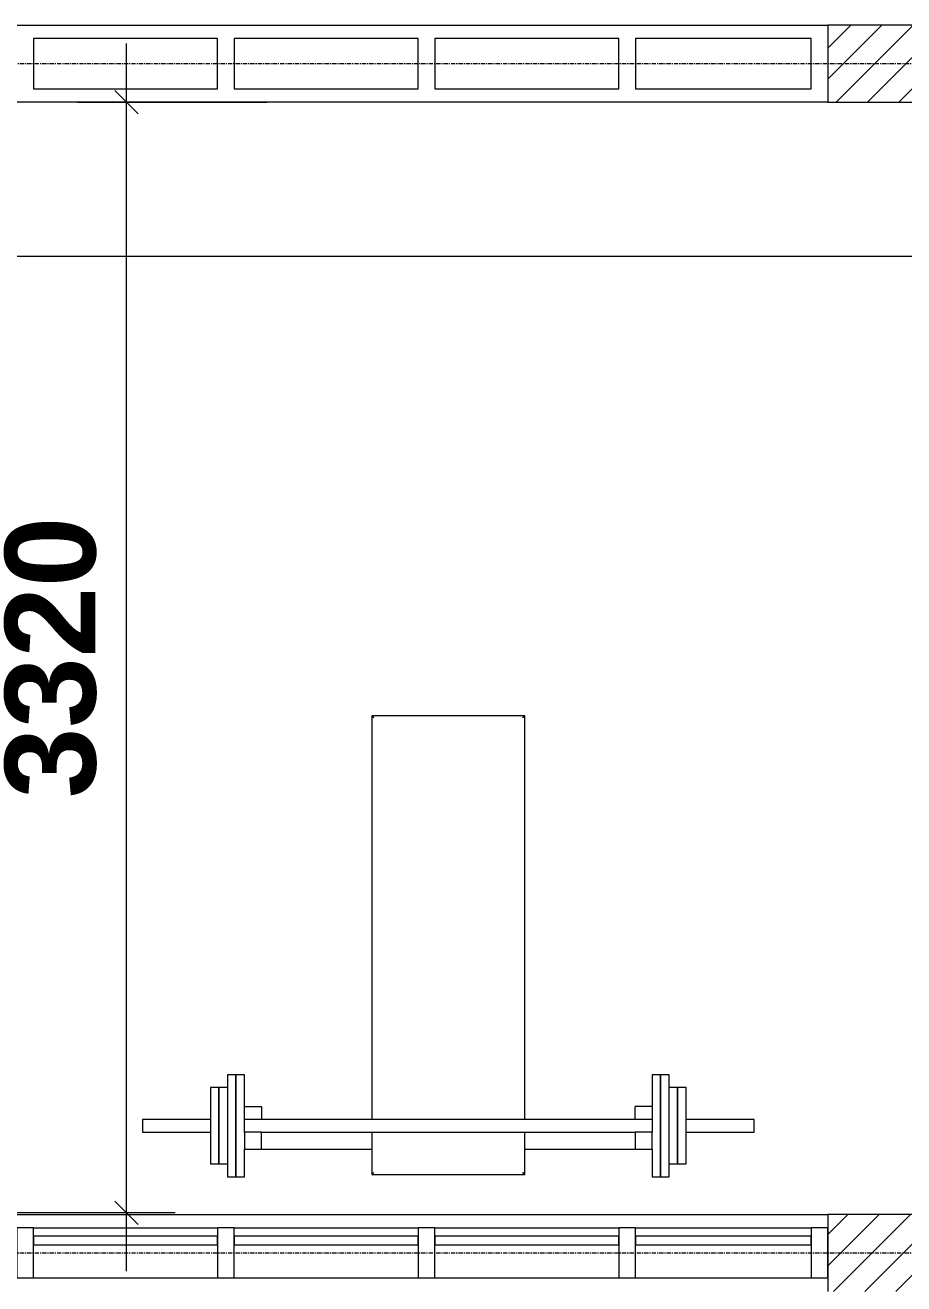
# Model space of a CAD drawing. Header units: inches. Extents: x 22 to 382261, y 22 to 371281.
# Drawn here: x 260705 to 263332, y 257030 to 260792 of the extents above; entities that cross this region are included whole.
import ezdxf

# ---------------------------------------------------------------- set-up
doc = ezdxf.new("R2010")
doc.units = ezdxf.units.IN
doc.header["$MEASUREMENT"] = 0
doc.linetypes.add('Grid Line 1_2_', pattern=[22.225, 12.7, -3.175, 3.175, -3.175])
for name, color, linetype, lineweight in [('A-ANNO-DIMS', 211, 'Continuous', 9), ('A-GLAZ-CURT', 52, 'Continuous', 9), ('A-GLAZ-CWMG', 51, 'Continuous', 9), ('A-WALL-PATT', 111, 'Continuous', 9), ('I-WALL', 2, 'Continuous', 9), ('Q-SPCQ', 91, 'Continuous', 9), ('S-GRID', 1, 'Continuous', 9)]:
    doc.layers.add(name, color=color, linetype=linetype, lineweight=lineweight)
doc.styles.add('Arial_B_2', font='arialbd.ttf', dxfattribs={"height": 270.833333})
doc.dimstyles.new('2_2', dxfattribs={"dimscale": 304.8, "dimtxt": 267.818092, "dimasz": 0.227865, "dimexe": 1.377953, "dimexo": 0.0625, "dimgap": 0.287073, "dimtad": 1, "dimdec": 0, "dimzin": 0, "dimdsep": 46, "dimtxsty": 'Arial_B_2', "dimblk1": 'OBLIQUE', "dimblk2": 'OBLIQUE', "dimsah": 1, "dimcen": 0.09, "dimdle": 0.574147, "dimazin": 0, "dimtfac": 1, "dimtdec": 4, "dimtix": 1, "dimtmove": 0, "dimatfit": 3, "dimfxl": 0.574147, "dimfxlon": 1, "dimtvp": 1, "dimtolj": 1, "dimtzin": 0, "dimlwd": 18, "dimlwe": 18, "dimarcsym": 2})
pattern_1 = [(45, (257748.82, 248554.095), (-46.66905, 46.66905), [])]

# ---------------------------------------------------------------- blocks, each defined once
blk = doc.blocks.new('Rectangular Mullion - 50 x 150mm-443214-02-First floor Plan DIMENSION')
at = {"layer": 'A-GLAZ-CWMG', "lineweight": 18}
for p, q in [((9881.2, 12198.2), (9881.2, 12048.2)), ((10406.2, 12198.2), (9881.2, 12198.2)), ((10406.2, 12048.2), (10406.2, 12198.2)), ((9881.2, 12048.2), (10406.2, 12048.2))]:
    blk.add_line(p, q, dxfattribs=at)
blk = doc.blocks.new('Rectangular Mullion - 50 x 150mm-443215-02-First floor Plan DIMENSION')
at = {"layer": 'A-GLAZ-CWMG', "lineweight": 18}
for p, q in [((9281.2, 12198.2), (9281.2, 12048.2)), ((9831.2, 12198.2), (9281.2, 12198.2)), ((9831.2, 12048.2), (9831.2, 12198.2)), ((9281.2, 12048.2), (9831.2, 12048.2))]:
    blk.add_line(p, q, dxfattribs=at)
blk = doc.blocks.new('System Panel - Glazed-448104-02-First floor Plan DIMENSION')
at = {"layer": 'A-GLAZ-CURT'}
for p, q in [((262.5, -24.5), (-262.5, -24.5)), ((-262.5, -24.5), (-262.5, -49.5)), ((262.5, -49.5), (262.5, -24.5)), ((-262.5, -49.5), (262.5, -49.5))]:
    blk.add_line(p, q, dxfattribs=at)
blk = doc.blocks.new('System Panel - Glazed-448105-02-First floor Plan DIMENSION')
at = {"layer": 'A-GLAZ-CURT'}
for p, q in [((275, -24.5), (-275, -24.5)), ((-275, -24.5), (-275, -49.5)), ((275, -49.5), (275, -24.5)), ((-275, -49.5), (275, -49.5))]:
    blk.add_line(p, q, dxfattribs=at)
blk = doc.blocks.new('Rectangular Mullion - 50 x 150mm-448107-02-First floor Plan DIMENSION')
at = {"layer": 'A-GLAZ-CWMG', "lineweight": 18}
for p, q in [((0, 75), (-50, 75)), ((-50, 75), (-50, -75)), ((0, -75), (0, 75)), ((-50, -75), (0, -75))]:
    blk.add_line(p, q, dxfattribs=at)
blk = doc.blocks.new('Rectangular Mullion - 50 x 150mm-443212-02-First floor Plan DIMENSION')
at = {"layer": 'A-GLAZ-CWMG'}
for p, q in [((9881.2, 8643.2), (10406.2, 8643.2)), ((9881.2, 8493.2), (10406.2, 8493.2))]:
    blk.add_line(p, q, dxfattribs=at)
blk = doc.blocks.new('Rectangular Mullion - 50 x 150mm-448103-02-First floor Plan DIMENSION')
at = {"layer": 'A-GLAZ-CWMG', "lineweight": 18}
for p, q in [((-25, 75), (25, 75)), ((-25, -75), (-25, 75)), ((25, 75), (25, -75)), ((25, -75), (-25, -75))]:
    blk.add_line(p, q, dxfattribs=at)
blk = doc.blocks.new('Rectangular Mullion - 50 x 150mm-443216-02-First floor Plan DIMENSION')
at = {"layer": 'A-GLAZ-CWMG'}
for p, q in [((9281.2, 8643.2), (9831.2, 8643.2)), ((9281.2, 8493.2), (9831.2, 8493.2))]:
    blk.add_line(p, q, dxfattribs=at)
blk = doc.blocks.new('Bench-Press_Excercise_Reed - Bench-Press_Excercise_Reed-715619-02-First floor Plan DIMENSION')
at = {"layer": 'Q-SPCQ'}
for p, q in [((-622.3, 692.4), (-647.7, 692.4)), ((-647.7, 692.4), (-647.7, 387.6)), ((-622.3, 387.6), (-622.3, 692.4)), ((-596.9, 692.4), (-622.3, 692.4)), ((-622.3, 692.4), (-622.3, 387.6)), ((-596.9, 609.9), (-596.9, 692.4)), ((241.3, 685.8), (-215.9, 685.8)), ((-215.9, 685.8), (-215.9, 558.7)), ((241.3, 559), (241.3, 685.8)), ((647.7, 692.4), (622.3, 692.4)), ((622.3, 692.4), (622.3, 609.9)), ((673.1, 692.4), (647.7, 692.4)), ((647.7, 692.4), (647.7, 387.6)), ((647.7, 387.6), (647.7, 692.4)), ((673.1, 387.6), (673.1, 692.4)), ((-673.1, 654.3), (-698.5, 654.3)), ((-698.5, 654.3), (-698.5, 425.7)), ((-647.7, 654.3), (-673.1, 654.3)), ((-673.1, 654.3), (-673.1, 425.7)), ((-673.1, 425.7), (-673.1, 654.3)), ((698.5, 654.3), (673.1, 654.3)), ((698.5, 425.7), (698.5, 654.3)), ((723.9, 654.3), (698.5, 654.3)), ((698.5, 654.3), (698.5, 425.7)), ((723.9, 425.7), (723.9, 654.3)), ((-546.1, 609.6), (-596.9, 609.6)), ((-596.9, 609.6), (-596.9, 558.8)), ((-546.1, 558.8), (-546.1, 609.6)), ((-215.9, 609.6), (-546.1, 609.6)), ((571.5, 609.6), (241.3, 609.6)), ((622.3, 609.6), (571.5, 609.6)), ((571.5, 609.6), (571.5, 558.8)), ((622.3, 558.8), (622.3, 609.6)), ((-698.5, 559), (-901.7, 559)), ((-901.7, 559), (-901.7, 520.9)), ((-596.9, 387.6), (-596.9, 559)), ((-596.9, 558.8), (-546.1, 558.8)), ((571.7, 559), (-546.3, 559)), ((571.5, 558.8), (622.3, 558.8)), ((622.3, 559), (622.3, 387.6)), ((927.1, 559), (723.9, 559)), ((927.1, 520.9), (927.1, 559)), ((-901.7, 520.9), (-698.5, 520.9)), ((-596.9, 520.9), (622.3, 520.9)), ((-546.1, 521), (-546.1, 482.6)), ((-215.9, 521.1), (-215.9, -685.8)), ((241.3, -685.8), (241.3, 520.9)), ((571.5, 482.6), (571.5, 520.9)), ((723.9, 520.9), (927.1, 520.9)), ((-596.9, 482.6), (-546.1, 482.6)), ((622.3, 482.6), (571.5, 482.6)), ((-698.5, 425.7), (-673.1, 425.7)), ((-673.1, 425.7), (-647.7, 425.7)), ((673.1, 425.7), (698.5, 425.7)), ((698.5, 425.7), (723.9, 425.7)), ((-647.7, 387.6), (-622.3, 387.6)), ((-622.3, 387.6), (-596.9, 387.6)), ((622.3, 387.6), (647.7, 387.6)), ((647.7, 387.6), (673.1, 387.6)), ((-215.9, -685.8), (241.3, -685.8))]:
    blk.add_line(p, q, dxfattribs=at)
for points, knots in [([(-215.9, 685.8), (-215.9, 685.8), (-215.8, 685.7), (-215.4, 685.3), (-215.1, 685), (-214.7, 684.6), (-214.3, 684.2), (-213.9, 683.8), (-213.4, 683.3), (-212.8, 682.7), (-212.4, 682.3), (-211.9, 681.8), (-210.9, 680.8), (-210.1, 680), (-209.5, 679.4)], [0, 0, 0, 0, 0.166667, 0.25, 0.333333, 0.416667, 0.458333, 0.5, 0.583333, 0.666667, 0.708333, 0.75, 0.833333, 1, 1, 1, 1]), ([(241.3, 685.8), (241.3, 685.8), (241.2, 685.7), (240.8, 685.3), (240.5, 685), (240.1, 684.6), (239.7, 684.2), (239.3, 683.8), (238.8, 683.3), (238.2, 682.7), (237.8, 682.3), (237.3, 681.8), (236.3, 680.8), (235.5, 680), (235, 679.4)], [0, 0, 0, 0, 0.166667, 0.25, 0.333333, 0.416667, 0.458333, 0.5, 0.583333, 0.666667, 0.708333, 0.75, 0.833333, 1, 1, 1, 1]), ([(-209.5, -679.5), (-210.1, -680), (-210.9, -680.8), (-212, -681.9), (-212.6, -682.5), (-213.1, -683), (-213.5, -683.4), (-213.9, -683.8), (-214.3, -684.2), (-214.7, -684.6), (-215.1, -685), (-215.4, -685.3), (-215.8, -685.7), (-215.9, -685.8), (-215.9, -685.8)], [-1, -1, -1, -1, -0.833333, -0.75, -0.666667, -0.625, -0.583333, -0.5, -0.458333, -0.416667, -0.333333, -0.25, -0.166667, 0, 0, 0, 0]), ([(241.3, -685.8), (241.3, -685.8), (241.2, -685.7), (240.8, -685.3), (240.5, -685), (240.1, -684.6), (239.7, -684.2), (239.3, -683.8), (238.8, -683.3), (238.2, -682.7), (237.8, -682.3), (237.3, -681.8), (236.3, -680.8), (235.5, -680), (235, -679.5)], [0, 0, 0, 0, 0.166667, 0.25, 0.333333, 0.416667, 0.458333, 0.5, 0.583333, 0.666667, 0.708333, 0.75, 0.833333, 1, 1, 1, 1])]:
    blk.add_open_spline(points, degree=3, knots=knots, dxfattribs=at)
blk = doc.blocks.new('_Oblique')
at = {"color": 0, "linetype": 'ByBlock', "lineweight": -2}
blk.add_line((-0.5, -0.5), (0.5, 0.5), dxfattribs=at)
blk = doc.blocks.new('*D4314')
at = {"layer": 'A-ANNO-DIMS', "color": 0, "lineweight": 18, "transparency": 16777216}
for p, q in [((261007.7, 257067.3), (261007.7, 260737.3)), ((260861.8, 260562.3), (261427.7, 260562.3)), ((261153.7, 257242.3), (260587.7, 257242.3))]:
    blk.add_line(p, q, dxfattribs=at)
at = {"layer": 'Defpoints', "color": 0, "transparency": 16777216}
for p in [(260842.7, 260562.3), (261007.7, 260562.3), (261172.7, 257242.3)]:
    blk.add_point(p, dxfattribs=at)
at = {"layer": 'A-ANNO-DIMS', "color": 0, "lineweight": 18, "transparency": 16777216, "xscale": 69.45312499999999, "yscale": 69.45312499999999, "zscale": 69.45312499999999}
for p, rotation in [((261007.7, 260562.3), 90), ((261007.7, 257242.3), 270)]:
    blk.add_blockref('_Oblique', p, dxfattribs=dict(at, rotation=rotation))
at = {"layer": 'A-ANNO-DIMS', "color": 0, "lineweight": 18, "transparency": 16777216, "insert": (260781.9, 258902.3), "char_height": 270.83, "width": 923.481, "attachment_point": 5, "rotation": 90, "style": 'Arial_B_2'}
blk.add_mtext('\\A1;3320', dxfattribs=at)
blk = doc.blocks.new('*D4315')
at = {"layer": 'A-ANNO-DIMS', "color": 0, "lineweight": 18, "transparency": 16777216}
for p, q in [((259210, 260247.6), (259210, 259681.7)), ((269540.8, 260247.6), (269540.8, 259681.7)), ((259035, 260101.7), (269715.8, 260101.7))]:
    blk.add_line(p, q, dxfattribs=at)
at = {"layer": 'Defpoints', "color": 0, "transparency": 16777216}
for p in [(259210, 260266.7), (269540.8, 260266.7), (269540.8, 260101.7)]:
    blk.add_point(p, dxfattribs=at)
at = {"layer": 'A-ANNO-DIMS', "color": 0, "lineweight": 18, "transparency": 16777216, "xscale": 69.45312499999999, "yscale": 69.45312499999999, "zscale": 69.45312499999999, "rotation": 180}
blk.add_blockref('_Oblique', (259210, 260101.7), dxfattribs=at)
at = {"layer": 'A-ANNO-DIMS', "color": 0, "lineweight": 18, "transparency": 16777216, "xscale": 69.45312499999999, "yscale": 69.45312499999999, "zscale": 69.45312499999999}
blk.add_blockref('_Oblique', (269540.8, 260101.7), dxfattribs=at)
at = {"layer": 'A-ANNO-DIMS', "color": 0, "lineweight": 18, "transparency": 16777216, "insert": (264375.4, 260327.5), "char_height": 270.83, "width": 1154.351, "attachment_point": 5, "style": 'Arial_B_2'}
blk.add_mtext('\\A1;10331', dxfattribs=at)

msp = doc.modelspace()

# ---------------------------------------------------------------- hatches: boundary and pattern name
at = {"layer": 'A-WALL-PATT'}
h = msp.add_hatch(dxfattribs=at)
h.set_pattern_fill('FP_1', color=256, style=0, pattern_type=2)
h.set_pattern_definition(pattern_1)
h.paths.add_polyline_path([(268290.9, 260562.3), (269540.8, 260562.3), (269540.4, 260792.3), (268205, 260792.3), (268205, 260562.3)])
h.paths.add_polyline_path([(259274.1, 260562.3), (260105, 260562.3), (260105, 260792.3), (259210, 260792.3), (259210, 260562.3)])
h.paths.add_polyline_path([(263105, 260562.3), (265205, 260562.3), (265205, 260792.3), (263105, 260792.3)])
h = msp.add_hatch(dxfattribs=at)
h.set_pattern_fill('FP_1', color=256, style=0, pattern_type=2)
h.set_pattern_definition(pattern_1)
h.paths.add_polyline_path([(280472.1, 257007.3), (280470.7, 257237.3), (280230, 257237.3), (280230, 257007.3), (280470.7, 257007.3)])
h.paths.add_polyline_path([(259090, 257007.3), (260105, 257007.3), (260105, 257237.3), (259090, 257237.3)])
h.paths.add_polyline_path([(271640, 257007.3), (279180, 257007.3), (279180, 257237.3), (271640, 257237.3)])
h.paths.add_polyline_path([(263105, 257007.3), (265205, 257007.3), (265205, 257237.3), (263105, 257237.3)])
h.paths.add_polyline_path([(268205, 257007.3), (269770.8, 257007.3), (269770.8, 257237.3), (268205, 257237.3)])

# ---------------------------------------------------------------- linework, layer by layer
at = {"layer": 'I-WALL'}
for p, q in [((260105, 260792.3), (263105, 260792.3)), ((263105, 260562.3), (260105, 260562.3)), ((260105, 257237.3), (263105, 257237.3))]:
    msp.add_line(p, q, dxfattribs=at)
at = {"layer": 'I-WALL', "lineweight": 18}
for p, q in [((265205, 260792.3), (263105, 260792.3)), ((263105, 260792.3), (263105, 260562.3)), ((263105, 260562.3), (265205, 260562.3)), ((265205, 257237.3), (263105, 257237.3)), ((263105, 257237.3), (263105, 257007.3))]:
    msp.add_line(p, q, dxfattribs=at)
at = {"layer": 'S-GRID', "linetype": 'Grid Line 1_2_'}
for p, q in [((244665, 260677.3), (283628, 260677.3)), ((244665, 257122.3), (283628, 257122.3))]:
    msp.add_line(p, q, dxfattribs=at)

# ---------------------------------------------------------------- block references
at = {"layer": 'A-GLAZ-CURT', "rotation": 180}
for name, p in [('System Panel - Glazed-448105-02-First floor Plan DIMENSION', (261005, 257122.3)), ('System Panel - Glazed-448105-02-First floor Plan DIMENSION', (261605, 257122.3)), ('System Panel - Glazed-448105-02-First floor Plan DIMENSION', (262205, 257122.3)), ('System Panel - Glazed-448104-02-First floor Plan DIMENSION', (262792.5, 257122.3))]:
    msp.add_blockref(name, p, dxfattribs=at)
at = {"layer": 'A-GLAZ-CWMG'}
for name, p in [('Rectangular Mullion - 50 x 150mm-443215-02-First floor Plan DIMENSION', (251448.8, 248554.1)), ('Rectangular Mullion - 50 x 150mm-443215-02-First floor Plan DIMENSION', (252048.8, 248554.1)), ('Rectangular Mullion - 50 x 150mm-443215-02-First floor Plan DIMENSION', (252648.8, 248554.1)), ('Rectangular Mullion - 50 x 150mm-443214-02-First floor Plan DIMENSION', (252648.8, 248554.1)), ('Rectangular Mullion - 50 x 150mm-443216-02-First floor Plan DIMENSION', (251448.8, 248554.1)), ('Rectangular Mullion - 50 x 150mm-443216-02-First floor Plan DIMENSION', (252048.8, 248554.1)), ('Rectangular Mullion - 50 x 150mm-443216-02-First floor Plan DIMENSION', (252648.8, 248554.1)), ('Rectangular Mullion - 50 x 150mm-443212-02-First floor Plan DIMENSION', (252648.8, 248554.1)), ('Rectangular Mullion - 50 x 150mm-448107-02-First floor Plan DIMENSION', (263105, 257122.3))]:
    msp.add_blockref(name, p, dxfattribs=at)
at = {"layer": 'A-GLAZ-CWMG', "extrusion": (0, 0, -1)}
for p in [(-260705, 257122.3), (-261305, 257122.3), (-261905, 257122.3), (-262505, 257122.3)]:
    msp.add_blockref('Rectangular Mullion - 50 x 150mm-448103-02-First floor Plan DIMENSION', p, dxfattribs=at)
at = {"layer": 'Q-SPCQ', "rotation": 180}
msp.add_blockref('Bench-Press_Excercise_Reed - Bench-Press_Excercise_Reed-715619-02-First floor Plan DIMENSION', (261982.7, 258042.3), dxfattribs=at)

# ---------------------------------------------------------------- dimensions: what is measured, and where the dimension line sits
at = {"layer": 'A-ANNO-DIMS', "lineweight": 18}
dim = msp.add_linear_dim(base=(261007.7, 260562.3), p1=(261172.7, 257242.3), p2=(260842.7, 260562.3), angle=90, dimstyle='2_2', override={"dimpost": '<>', "dimfxl": 3336.360292}, dxfattribs=at)
dim.commit()
dim.dimension.update_dxf_attribs({"geometry": '*D4314', "text_midpoint": (260781.9, 258902.3)})
dim = msp.add_linear_dim(base=(269540.8, 260101.7), p1=(259210, 260266.7), p2=(269540.8, 260266.7), dimstyle='2_2', override={"dimpost": '<>', "dimfxl": 10330.8}, dxfattribs=at)
dim.commit()
dim.dimension.update_dxf_attribs({"geometry": '*D4315', "text_midpoint": (264375.4, 260327.5)})

doc.saveas('drawing.dxf')
